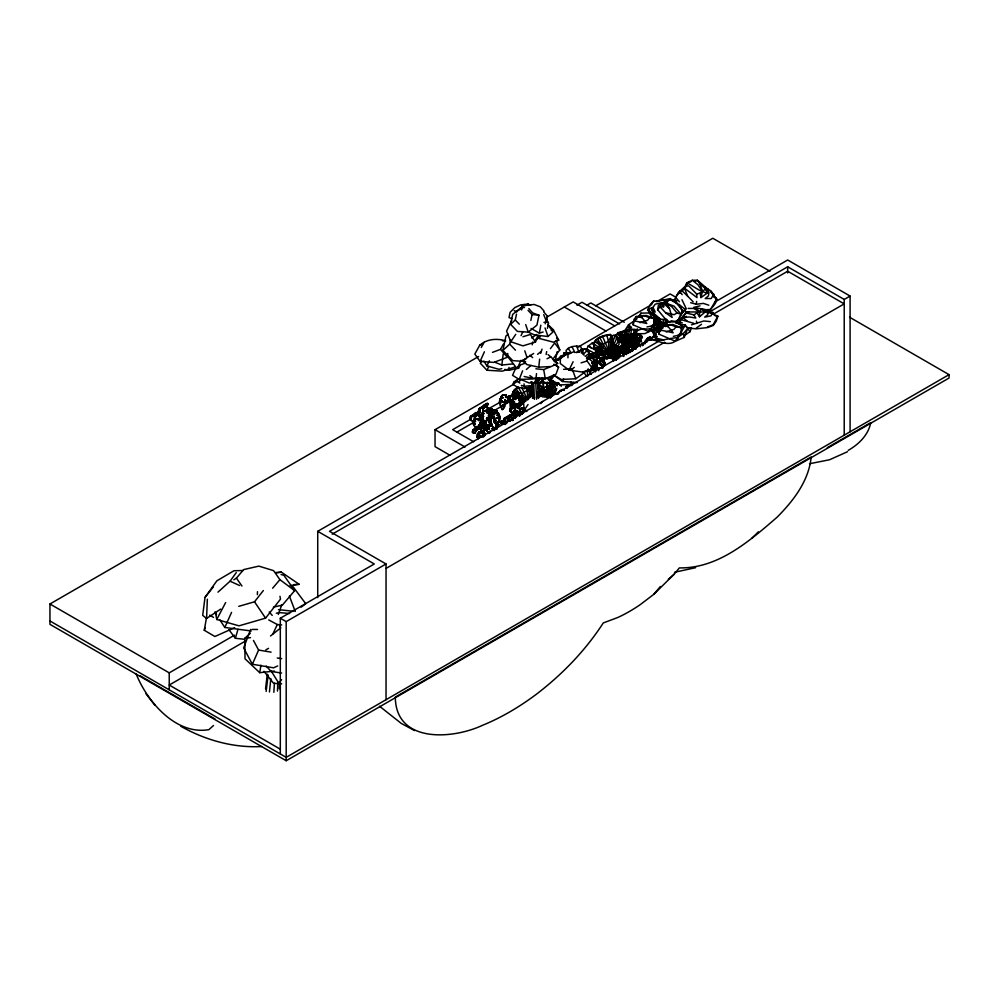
<?xml version="1.0" encoding="UTF-8"?>
<svg xmlns="http://www.w3.org/2000/svg" width="999" height="999" viewBox="0 0 999 999"><rect width="100%" height="100%" fill="white"/><g stroke="black" fill="none" stroke-linecap="round" stroke-linejoin="round"><path stroke-width="1.5" d="M628.496 352.535L627.772 338.137L627.734 352.572M488.911 418.956C483.341 414.41 492.032 423.576 488.486 415.01L490.01 416.408L488.486 415.01M520.442 399.75C515.909 400.062 523.239 400.749 519.355 397.877L517.395 397.115L516.121 397.477L515.272 399.25L512.874 398.951C509.29 405.144 516.808 399.563 514.473 405.969L516.258 404.145L515.921 406.955L518.556 408.166L520.616 404.82L519.53 402.647L521.366 402.659L519.53 402.647M625.436 339.722L626.635 342.182L633.478 342.27L637.837 339.161L638.049 338.037L636.675 337.425L632.317 344.28L628.821 345.442L620.192 339.81C611.937 340.222 634.64 338.274 635.639 338.723M645.017 340.971L645.067 343.818M658.441 331.418L658.503 320.504M658.616 331.656L658.678 320.754M480.531 426.123C475.874 423.251 483.379 428.658 480.107 422.677L481.63 423.926L480.107 422.677M563.274 356.181L563.761 353.184L566.408 353.346L566.146 350.374C569.542 346.029 575.824 345.479 580.844 346.74L581.992 350.324L584.777 348.901L587.587 350.537L589.71 353.683L589.497 357.517L586.513 358.229M653.696 317.657L654.195 336.775L654.457 317.47M653.87 317.894L654.283 335.564L654.632 317.719M494.293 416.496L494.105 422.09L495.854 420.529L494.006 422.127C497.127 411.326 489.448 423.264 491.908 414.198L494.305 414.36L494.642 413.224M632.317 344.28C634.865 344.655 638.136 340.572 637.899 337.687M656.443 331.418L656.543 319.58M656.605 331.656L656.718 319.83M472.452 432.255L472.939 430.344L475.599 429.008C470.691 434.44 472.552 429.445 477.185 429.957L478.184 429.32L477.834 427.872L481.043 426.348L480.019 425.462L478.683 425.786L477.722 427.172L480.057 425.711L481.206 426.61M485.914 423.701L485.614 428.559L485.914 423.701C484.94 427.872 481.218 422.739 483.528 421.603L485.914 421.728L486.263 420.616M659.178 330.082L659.215 327.148M659.352 329.932L659.39 326.81M484.353 408.054L482.505 407.942L484.353 408.054L484.403 405.257A35.377 9.89 -51 0 1 478.958 409.328L478.396 412.512L479.795 410.239L478.234 412.3L478.808 409.016A57.055 15.497 -50.6 0 0 484.265 404.945L487.325 403.121L488.324 404.046L487.587 405.269L484.565 406.131L484.74 407.392L481.181 408.179C475.337 411.188 486.875 403.733 479.67 409.103M488.961 419.143L488.523 415.272M635.664 346.241L635.514 335.901L635.776 349.163M598.738 370.741L598.776 367.969C608.116 367.844 588.074 369.368 586.65 371.466M618.581 356.655L618.743 346.553L619.005 356.83M628.408 352.697L628.496 346.715L628.646 352.597M480.581 426.261L480.144 422.877M481.268 424.75L480.894 423.476L483.041 423.638L480.881 423.738L481.268 424.75L484.715 424.725L487.899 425.974C493.007 425.487 485.751 423.389 489.173 426.448L486.463 427.285L483.466 425.399L484.19 423.951L482.055 424.375L484.19 423.951M482.542 425.112L481.268 424.488M486.476 425.836L485.264 424.563L482.542 424.85M487.899 425.974L490.022 425.05M574.05 351.76L560.402 356.456L560.277 363.524L569.03 370.13L582.479 372.053L592.694 368.868L592.819 361.8L587.35 357.679M567.944 357.829L568.019 353.646M592.694 368.868L587.112 360.989L587.187 356.805M635.651 346.054L635.514 335.901L635.751 348.813M484.215 407.829L484.265 404.945M609.253 354.97L609.04 355.956L612.924 359.24C598.051 346.353 615.646 363.911 611.75 352.16M657.13 331.256L657.33 320.879M657.292 331.493L657.529 319.643M489.772 409.178L497.027 411.001L490.671 409.902L489.86 408.391L492.17 409.253L491.333 411.376L493.081 410.989L491.333 411.376M628.134 352.834L627.772 338.137L627.772 352.784M629.832 352.572L629.882 349.712L629.82 352.522M629.745 344.518L632.754 348.052L631.505 346.154L632.105 346.328L632.754 348.264L631.181 344.23L629.907 344.505L632.779 348.539L631.43 346.116L632.754 348.264L632.729 344.23M513.199 412.987L513.186 411.688L515.409 412.2L513.161 412.013L513.199 412.987L517.145 413.474L517.994 414.548L521.128 414.048M514.348 413.461L513.211 412.674M517.994 414.548L517.157 413.149L514.348 413.136M699.512 316.77L699.612 311.875L701.91 308.703L705.207 311.975L699.512 316.77L697.015 312.837L693.968 314.885L685.401 312.787M279.258 688.811L279.37 684.327M618.493 356.843L618.743 346.553L618.893 356.655M658.029 331.481L658.316 319.717M658.478 331.406L658.766 319.68M658.728 328.546L658.828 324.225M665.272 325.649L666.046 320.617L665.971 323.589M665.734 325.612L666.046 320.617M483.179 417.182L481.381 416.72L482.13 415.796M482.292 417.145L481.393 416.471L482.055 414.797L483.903 413.349L481.456 416.633L483.454 416.433L481.456 416.633M526.261 410.402L525.149 410.127C524.725 407.979 520.641 410.314 521.378 407.617L523.701 408.329L523.039 408.017C521.128 410.939 527.085 409.078 522.914 409.578M522.19 409.115L521.291 408.454M605.082 355.607C596.528 352.535 608.94 356.256 604.058 355.282L602.01 355.719L599.675 354.108L595.267 353.421L595.392 351.948L598.538 352.972L597.639 352.622C594.904 356.755 603.159 354.133 597.477 354.87M596.503 353.996L595.279 353.072M600.499 355.357L599.7 353.758L596.503 353.646M602.01 355.719L605.107 355.257M651.91 330.557L653.821 332.854L654.158 335.976L654.245 334.865L655.119 335.152M662.849 326.361L663.536 319.817L663.311 326.323M665.434 326.598L665.584 320.654M666.383 324.5L666.458 321.765M483.004 436.526L483.066 434.29M518.656 397.003L516.758 391.983L514.41 389.735L518.144 387.125L521.915 393.606L521.828 396.603L524.95 399.2L523.938 399.862L512.562 393.656L513.199 391.458L521.828 396.603L513.711 396.978L512.562 393.656M511.913 399.925L512.874 398.951M512.874 399.263L515.696 399.35L516.121 397.477M517.395 397.115L516.87 398.339M504.532 406.955L505.169 399.675L504.532 406.955L502.922 404.657L503.608 408.404L502.147 409.602L500.187 405.057L500.524 402.322L499.388 402.01L499.95 398.826L502.997 397.552L500.112 399.026L499.562 402.11L500.699 402.347L500.362 404.932L502.147 409.602M485.264 424.563L483.678 431.968L483.753 426.923L483.191 431.855M491.046 415.209L491.908 414.198M499.288 414.822L498.114 412.749L494.88 412.55L498.089 413.037L499.288 414.822L496.99 415.247L499.725 416.358L500.237 418.643L498.726 418.843L499.375 420.804L498.726 418.843M519.605 415.559L520.741 414.935M635.514 335.901L635.539 348.988M658.628 331.88L658.965 321.653M659.078 331.818L659.427 321.616M662.037 324.026L661.937 326.785L661.912 324.001M277.485 691.071L277.809 682.142M530.844 390.497L529.745 396.878L528.796 397.053L529.632 387.612M220.704 609.09L206.581 618.468L207.342 599.213M257.367 594.655L257.48 591.683M519.567 416.346L519.617 415.134M666.708 324.176L666.895 319.505L666.071 319.068M490.946 421.665L489.735 420.104L486.501 419.955L489.71 420.329L490.909 421.878L488.611 422.39L491.346 423.264L491.995 425.062L491.471 423.176L488.648 422.177L490.909 421.878M489.498 415.497L489.91 422.54L489.997 415.659M516.658 412.999L514.722 418.269M482.667 422.552L483.528 421.603M486.313 430.307L489.423 433.104L490.159 430.931L489.373 433.416L486.313 430.307L486.763 429.021L489.248 428.658L488.923 427.372M489.697 425.874C487.212 428.184 490.871 424.525 492.12 426.086L493.843 427.734L491.933 429.008L494.78 429.582M489.41 415.696L489.423 422.377M483.928 413.623L482.08 413.499L482.967 411.551L484.79 410.639L487.375 412.587L489.722 412.088L490.821 412.649L490.01 416.408M509.14 421.054L507.342 420.167L508.079 418.956L510.651 419.605A71.466 14.398 41.3 0 0 511.95 420.442M508.104 420.841L507.355 419.917M514.81 395.567L516.146 395.192L518.131 397.053L519.043 396.753A36.638 2.298 58.7 0 0 522.04 400.974L522.502 403.446L522.19 400.774A59.066 3.209 58.2 0 1 519.18 396.516L518.194 396.74L516.183 394.867L514.81 395.567L515.097 396.665L517.457 397.789L514.31 398.751M515.097 396.665L519.33 398.164L520.404 400.025M482.405 427.772L482.817 422.215L483.091 425.649L482.405 427.772L482.442 420.517L478.996 420.404L478.246 419.38M522.29 414.16L522.34 412.487L518.406 412.225L517.669 410.739L516.308 410.477L514.485 411.338L513.598 413.049L516.321 410.726L518.918 412.624L522.352 412.737M599.637 337.3L603.209 344.343L603.071 347.54L609.702 354.096C612.787 352.647 611.4 347.452 614.847 345.716L612.275 341.408L611.8 336.026L610.352 342.445L610.264 351.985L612.275 341.408L610.352 342.445L608.428 341.221L606.768 334.915C601.248 336.163 592.869 339.023 594.155 346.253L595.854 348.201L606.955 353.209M605.019 363.861L604.32 366.084L604.62 362.162L602.484 361.713L603.783 360.964L602.497 359.827L600.711 359.702L600.037 360.489L600.649 361.738L598.389 362.999L600.699 365.197C601.435 358.604 603.421 375.524 601.161 363.599M634.777 332.48L638.711 333.728L644.967 333.591L648.9 331.668L633.204 324.875L633.329 322.153L635.189 320.504M653.296 336.326L651.211 339.61C659.14 340.834 667.769 346.516 675.349 341.246L659.065 334.19L659.19 331.368L661.126 329.658M662.125 323.713L662 326.498L661.825 323.701M509.565 417.107L509.84 416.233L512.986 415.247L512.312 414.323L509.752 415.684L509.727 415.022A60.152 16.558 -43.8 0 1 504.32 418.344C501.948 424.275 507.592 415.996 503.796 420.691M598.389 362.999L600.674 361.513L600.049 360.252M599.15 353.571L597.277 356.044L596.153 360.202L596.141 367.52C598.651 366.121 595.416 359.053 597.827 356.231L599.7 353.758M600.037 360.489L600.711 359.702M481.118 422.165L481.53 427.834L481.618 422.327M490.821 412.649L489.972 416.133M482.442 420.517L481.593 423.713M500.998 422.839L501.073 421.291L501.548 421.878L503.459 420.579L504.32 421.266L502.035 423.101M522.265 413.936L522.34 412.487M481.53 422.502L481.53 427.834M489.023 415.222C488.998 434.428 490.846 412.038 487.837 407.505L484.54 405.694L487.375 408.166L489.023 412.512M656.88 318.943L656.543 324.737L657.042 320.117M656.967 320.667L656.705 325.062L657.242 320.067M668.069 322.227L657.604 309.678L660.102 306.918L663.636 306.768L663.823 303.584L666.333 303.346L673.963 306.081L681.231 314.373L678.496 319.792L675.611 322.215M491.396 411.201L491.508 409.19L492.17 409.253M510.589 399.8L510.601 409.103M488.861 415.247L488.923 420.417M515.247 399.563L513.236 398.376L512.025 402.659L512.262 407.105M515.696 399.35L513.236 398.376M636.563 330.332L633.054 333.691L628.858 335.04L629.17 330.045L636.463 329.408L631.58 338.499M490.571 418.831L490.422 414.972L492.632 409.578L490.422 414.972L490.896 421.503L490.821 415.122L493.031 409.715L490.896 415.147L491.058 418.906M581.181 352.822L582.529 349.6L584.365 348.926L587.137 350.512L589.185 353.484L588.061 359.303M273.838 692.319L274.425 683.279M594.842 366.621L595.079 363.099L593.843 361.725L591.795 362.712L594.617 362.687L595.566 363.336L595.179 364.985L594.205 366.645L592.482 365.097L593.019 369.73L591.046 368.406L593.019 369.73M593.843 361.725L595.516 363.299L595.404 368.793L594.967 363.261L593.793 361.988L595.404 363.474L594.967 368.581M659.864 330.594L660.002 328.484M659.902 330.557L660.039 328.484M491.895 414.51C497.802 415.671 491.258 411.151 490.671 415.609L490.784 422.477L490.796 415.796L492.482 413.686L490.796 415.796M503.059 397.939L500.936 396.815L502.584 394.73L506.056 394.98L505.569 397.215L508.441 397.714L509.015 398.638L506.231 402.31L505.244 400.062M506.056 394.98L505.569 397.215M660.177 324.812L659.515 329.508L660.064 322.365M596.69 367.707L597.315 356.318L596.253 360.227L596.141 367.52M524.637 402.135L521.678 402.197L521.74 401.448L524.2 401.336L519.967 400.374M483.266 418.768C481.555 433.241 482.03 426.81 482.867 418.631M597.39 355.095L597.552 352.909A42.994 17.632 30.7 0 0 605.219 355.532L605.781 357.954L605.319 355.244A69.281 27.647 30.4 0 1 597.627 352.61M659.677 324.937L659.34 329.208L659.677 326.885M492.145 409.553L490.509 408.766M483.079 416.246L483.017 417.594M522.852 409.727L522.976 408.229A33.254 13.037 30.1 0 0 524.35 408.741M507.792 353.471L507.542 356.468L517.157 368.681L521.041 360.289M510.464 421.153L508.116 420.591M481.381 416.72L482.105 416.046M521.291 408.691L521.353 407.867L523.663 408.579L522.976 408.229M566.795 388.411L566.895 387.3M581.743 350.324L581.868 348.826L578.683 352.185L576.211 352.522M595.267 353.421L595.367 352.31L598.501 353.321L597.552 352.909M486.001 421.64L483.516 421.853M482.417 422.44L484.103 420.879L486.301 421.74L484.053 420.616L485.914 421.728M497.514 413.499L497.102 411.363L494.892 410.177L497.027 411.001M489.76 409.478L489.835 408.703L490.484 409.078M269.443 691.957L270.804 678.533M558.816 383.416L553.958 384.715L554.158 383.966M622.202 336.226L619.368 334.091L619.168 332.717M566.808 388.062L566.92 386.938L567.794 387.225M655.394 336.201L654.158 335.627L654.283 334.515L655.157 334.79M594.904 364.585L595.129 362.412L593.331 357.917L590.322 356.705L590.696 357.854M521.84 308.778L522.165 305.756L534.115 304.458L540.309 306.83L544.105 311.089M543.943 322.365L546.715 322.053L547.352 316.021L543.693 311.913M632.754 349.126L633.216 344.892M524.15 376.486L535.926 379.033L536.5 373.663M533.666 353.459L522.29 360.676L526.985 364.623L538.761 367.17L539.635 359.128M631.53 346.091L632.879 348.052L631.505 346.154L632.829 348.014L633.254 344.892L633.478 347.527M490.659 422.327L491.208 415.572M493.081 410.989L492.719 413.449L492.994 411.126M675.199 340.609C680.456 337.075 681.355 330.657 681.705 324.825L675.199 321.84L667.07 322.028L665.072 325.487L662.025 325.562L660.189 328.309L659.065 334.19M708.84 305.219L703.371 303.384L696.315 304.258L696.64 301.386M483.141 431.868L484.727 424.463L483.753 426.923M265.559 688.885L267.282 674.175M635.489 345.691L636.55 339.173L635.539 343.356L633.666 341.308L635.439 343.281L637.599 337.375L635.489 343.369L633.903 339.41L634.29 336.813L635.489 343.319L633.691 341.208L634.552 342.445M482.667 408.091L483.466 410.814L481.63 415.359L479.183 413.873L479.632 410.089M266.146 691.445L268.144 674.987M513.424 363.873L501.86 365.022L503.184 354.133M686.8 311.938L705.207 311.975L705.481 309.653L693.606 307.417L699.999 305.856M481.63 415.359L479.345 413.886L479.795 410.239M609.615 355.169L608.304 354.046L609.702 354.096M705.431 311.426L708.316 311.351C711.675 308.079 721.178 299.6 713.611 296.029M242.807 570.529L233.978 570.741L216.895 580.794L205.032 597.377L202.685 615.347L206.581 618.468M617.719 359.141L618.256 355.007L618.543 357.867L618.256 355.007M512.425 408.603L512.437 401.773L514.235 398.476L517.27 397.165L514.235 398.476M512.587 408.641L512.599 401.848M630.781 334.415L631.405 329.845M648.751 331.069L651.673 328.309L653.97 324.088L654.707 318.656L646.328 315.472L636.063 316.558L634.29 319.205L633.204 324.875M524.6 409.503L524.238 411.488L524.525 409.627M475.886 428.496L476.548 429.932L475.099 433.154L473.076 432.779L473.414 430.394M637.25 339.785L637.599 337.375M470.804 420.292L471.253 417.17L470.966 420.317L473.251 421.203L475.074 417.245L473.089 421.178L470.966 420.317M482.817 427.535L482.704 422.053L481.63 423.926M510.701 412.262L511.151 409.14L510.864 412.3L513.149 413.174L514.985 409.215L512.986 413.149L510.864 412.3M688.748 311.938C684.415 312.537 680.556 319.568 678.221 323.863L680.506 322.764M514.772 418.394L515.197 415.509L517.157 413.149L515.222 418.419L515.696 415.659M471.416 417.307L470.017 419.355L470.429 416.558L473.551 414.847L471.291 416.795L476.361 415.472L476.148 413.811L479.945 412.212L478.946 411.213L476.236 413.236L478.983 411.563L479.957 412.562L476.573 413.873L476.461 414.872M511.326 409.278L509.915 411.338L510.327 408.529L513.461 406.818L511.188 408.766L516.271 407.455L516.058 405.781L519.842 404.183L518.843 403.196L516.133 405.207L518.881 403.546L519.855 404.533L516.471 405.844L516.358 406.843M473.226 432.817L473.613 430.182L475.549 428.746L472.814 430.157L472.302 432.117M484.74 407.392L484.54 405.694L487.45 407.804L489.185 412.425M549.925 382.904L547.402 382.442L546.74 386.775L547.402 388.549L549.075 387.5L549.925 382.904L551.997 383.816M511.013 408.691L511.001 402.197L510.014 398.726C506.818 396.878 507.979 397.739 511.513 396.141L511.201 395.379C504.645 398.027 503.421 397.752 511.226 395.691L510.714 396.928L505.894 397.54M596.64 368.519L596.84 363.211M646.291 340.647L647.614 337.999C649.4 339.185 648.251 336.713 650.337 336.963L651.71 337.974L650.374 337.225L648.888 337.712M563.573 355.781L564.06 352.809L568.893 352.997M611.351 336.888L610.526 334.415L606.768 334.915M274.463 671.078L259.715 672.677L260.951 665.159M706.593 289.211L704.657 287.163L711.276 291.121L714.335 296.853L713.711 294.268L710.863 291.745L714.335 296.853L716.77 298.763L710.214 310.002L705.744 310.239M628.821 348.589L628.97 351.323M505.207 418.968L504.732 421.765L506.955 422.714M509.253 419.18L507.342 420.167M619.642 335.14L623.713 337.5L619.642 335.14C630.931 344.805 613.286 329.87 619.368 334.091L619.392 332.217L629.17 330.045M234.64 627.697L214.91 636.5L204.283 630.282L206.406 618.231M522.052 400.986C515.022 395.404 525.249 402.909 519.555 399.987M611.95 352.684L614.06 358.691M505.344 419.105L504.87 421.803L507.092 422.739M509.752 415.684L509.827 415.259A37.313 10.639 -44.3 0 1 504.433 418.581L503.933 420.866M611.126 353.134L611.613 348.826L608.841 347.927L605.069 351.086L605.219 352.272L607.055 353.396M619.392 335.701L621.241 335.776L618.231 332.517L623.388 336.438L625.998 332.729L625.399 330.731M657.604 309.678L658.378 305.444L661.65 302.647L655.144 304.22L653.009 307.355L647.789 309.752L651.872 317.282L666.046 325.137L659.927 322.477L647.789 309.752L650.299 304.857L653.733 300.999L659.527 301.149M531.043 328.446L539.373 333.142L540.834 325.162M546.141 354.508L546.665 351.623M558.978 391.808L561.238 390.634L560.252 390.434L558.928 393.082M646.128 340.509L646.341 339.385M490.309 425.899L489.785 424.825L488.136 424.687L490.309 425.899L488.124 424.962L489.997 425.324M666.333 303.346L666.932 300.324C674.025 297.877 678.246 305.657 682.205 310.077L682.779 312.038L681.231 314.373L676.985 312.912L671.84 306.743L666.333 303.346L660.714 303.971L660.102 306.918L665.621 312.787L672.127 317.457L669.53 308.703L666.333 303.346L669.205 299.787M482.055 424.375L483.017 423.901M602.135 358.541L592.157 357.018L597.402 356.968L597.077 355.844C596.965 353.459 579.32 345.804 589.298 350.936M602.572 368.331L603.009 366.171L602.01 367.719M637.474 329.233L632.03 338.761L637.474 329.233L631.505 337.337L623.913 338.574L619.642 335.452L625.911 339.96M612.25 348.901L611.438 348.176L612.774 341.608L615.409 335.302L613.536 335.052L611.675 337.187L610.564 334.653L603.846 336.039M477.047 437.437L477.447 435.539L479.57 433.991L477.497 435.601C474.85 438.736 481.506 436.725 477.11 437.437M525.586 361.513L512.762 360.651L502.922 350.412L505.931 336.014L508.216 334.166M528.059 310.377L532.08 314.56L539.01 315.16L536.925 325.112L528.234 332.13L517.407 331.406L510.601 324.325L512.687 314.385L521.378 307.355L524.475 307.567M502.922 350.412L509.69 344.131L510.576 339.872M510.601 324.325L515.284 319.992L516.508 314.111M530.844 320.442L532.08 314.56M532.205 344.792L532.804 341.958M676.248 301.735L674.712 299.463L677.959 293.256L679.732 291.271L682.23 290.946L686.101 286.276L686.825 282.854L692.27 280.282L697.402 280.257L708.191 289.485L708.928 292.532L708.416 295.929L705.194 298.551L711.238 298.526L713.711 294.268M602.434 368.269L602.872 366.171M600.699 365.197L601.223 363.386M604.882 363.911L604.507 362.275L602.434 361.925L603.783 360.964M545.267 323.838L546.241 319.305L548.526 323.226L547.427 328.334M555.407 359.915L557.205 351.586M470.017 419.355L470.579 416.808A42.982 9.628 -48 0 0 473.701 414.548M509.915 411.338L510.477 408.778A42.982 9.628 -48 0 0 513.598 406.531M693.169 301.785L687.712 296.278L684.39 288.124L686.825 282.854C693.681 286.076 699.475 291.696 707.417 292.994L708.191 289.485L705.244 287.687L707.417 292.994L700.911 297.577L700.137 293.119L705.656 288.873L699.937 283.828L697.402 280.257L695.429 281.431M497.29 426.461L497.689 424.662M482.067 424.113L483.041 423.638M497.165 428.783L495.342 428.621L495.779 425.999L498.926 424.475L495.904 426.111A42.807 34.715 82.2 0 0 497.49 427.048M489.173 426.448L488.174 424.687L490.347 425.636M639.073 343.206L636.85 342.944L639.073 343.206L638.948 341.109A41.434 16.021 -33.7 0 1 631.83 343.881L631.281 346.241L633.204 344.555M681.231 314.373L682.205 310.077M482.592 434.765L484.54 435.726L484.602 432.692L481.281 432.879L479.108 431.643L477.347 434.353L479.582 434.19M638.985 342.994L638.861 340.834A66.771 25.112 -33.3 0 1 631.718 343.606L631.156 346.041L633.091 344.405L632.854 348.151L630.706 344.368M628.321 346.228L628.833 344.305L628.895 346.178L627.734 347.59M612.687 350.012C613.111 354.645 607.717 356.631 604.857 352.959L608.478 354.895L613.161 359.24M636.563 339.185L635.476 345.642L636.051 343.419M610.801 353.546L613.773 348.464L617.544 345.879L614.847 345.716L613.386 349.887C610.214 356.094 602.971 350.399 599.45 352.123L603.059 353.546L612.2 352.659C614.747 352.048 620.516 343.981 614.348 348.913M700.911 297.577L702.459 291.421L699.937 283.828M618.731 352.41C630.319 343.244 617.357 356.094 614.248 355.07L624.675 345.729C624.762 341.67 611.85 338.474 624.924 344.717M548.876 325.549L553.396 329.757L558.716 340.209L553.346 342.158L539.56 338.536L540.284 335.739M486.463 427.285L489.21 426.248M617.719 353.122L614.847 355.095L613.96 354.732L621.728 348.276L624.612 344.418L613.96 354.732L611.213 356.031M614.248 355.07L614.472 354.245L612.125 353.109M512.899 400.087L512.375 407.205M620.304 339.435C624.537 340.597 633.166 339.76 636.838 337.774L638.049 338.037M525.149 409.877L524.15 408.816L521.94 413.561L524.15 408.816L522.202 408.878M522.34 413.698L524.55 408.953L522.415 413.698M620.841 347.739L618.731 353.958L614.647 350.1L618.706 353.996L621.291 351.773M482.892 418.818L482.28 424.55M482.604 424.75L483.304 418.968M513.686 398.176L512.475 402.46L512.699 406.905L512.587 402.647M658.204 325.649L657.417 328.409L654.507 328.209M631.955 346.266C629.258 347.065 635.439 345.916 631.992 343.943L636.575 343.556L637.2 341.995L641.408 341.183L641.158 340.11L638.199 341.533L641.196 340.459L641.42 341.521L637.225 342.332L639.647 344.38L637.712 341.795L639.697 344.106L640.484 346.765M629.47 330.419L625.561 329.495L628.483 324.812L635.002 320.329M634.278 329.445L633.478 334.465L636.363 330.357L636.013 331.031M675.349 341.246L684.19 337.412L685.114 335.065L690.009 331.705L685.289 324.875L680.606 333.379L677.809 335.464L678.234 337.749C669.055 337.525 660.277 342.532 651.148 338.986L653.533 336.363L654.17 334.128L660.926 329.47M495.729 420.517L494.942 423.077L497.052 424.026L495.079 423.189L495.854 420.529M595.566 363.336L594.205 366.645M244.543 639.285L235.377 638.286L237.987 629.345M616.083 335.214C615.721 340.06 616.221 331.181 620.142 332.729M517.957 387.437L514.135 390.109L512.187 394.193L513.324 397.527L516.895 398.114L517.482 397.465L516.108 397.789M611.675 357.13L612.487 357.305M514.473 405.969L514.385 401.723M554.832 384.528L550.437 392.644L537.15 397.565M477.347 434.353L479.12 431.88L481.743 433.179L483.553 432.567L484.602 432.929L484.54 435.726L484.115 431.081L486.276 428.396L489.522 428.321L485.926 428.384L489.248 428.658L487.774 429.083M615.996 335.502L617.869 333.516L623.613 340.497M561.301 390.884L561.475 389.885L562.974 389.398L564.335 390.159M561.238 390.634L561.475 389.885M589.772 355.894L589.947 354.895L591.445 354.408L592.807 355.157L588.698 355.132M636.675 318.943L633.841 320.729L646.803 323.514L641.945 317.57L636.063 316.558L636.675 318.943L634.29 319.205L640.072 315.796L640.921 313.149L648.763 312.974L651.223 314.036M648.601 338.211L648.838 337.462M647.002 326.923L651.273 326.099L653.97 324.088L656.068 319.143M668.131 326.611L662.025 325.562L662.674 328.034L659.727 329.895L673.176 332.779L668.131 326.611L665.072 325.487L667.07 322.028M684.415 288.249L687.949 282.729L690.933 281.706M524.95 399.2L526.336 397.24L528.796 397.053M540.684 353.309L542.032 349.126M629.02 346.815L630.444 342.607L627.734 348.863L630.444 342.607M600.436 352.859L599.762 351.423M632.679 347.914L631.967 346.316L632.879 348.052M204.283 630.282L205.207 627.497M624.063 341.134L622.477 339.747L624 341.521L623.826 343.132L626.885 345.154L617.694 340.06M494.88 412.55L494.692 414.435M504.32 418.344L507.117 416.958L504.945 418.581L508.229 418.156L509.378 417.632L509.428 416.158L512.974 414.922L512.275 414.011L509.702 415.359M623.089 349.113L625.249 346.79L621.728 348.276L624.899 347.078L625.362 347.764C619.655 351.049 613.349 358.866 604.894 358.142M486.501 419.955L486.301 421.74M530.007 387.237L524.637 388.536L517.607 387.25L512.974 384.415L513.973 381.568L516.658 380.919M512.974 384.415L517.095 381.418L517.694 379.732M487.475 427.135C485.014 432.842 489.373 423.913 485.726 428.546M278.284 614.422L281.843 604.72M555.094 364.722L558.591 367.17L555.943 374.25L545.317 378.671L536.55 377.722M250.612 629.445L243.669 647.964L252.372 664.26L273.576 667.819L277.685 665.921M538.311 392.282L547.177 389.947L552.509 381.156M613.786 343.244L611.201 352.697M635.551 331.193L631.755 339.223L632.442 338.549M525.624 363.049L520.179 365.01L515.097 369.543L512.549 375.337L519.218 379.42L522.614 370.841M610.264 351.985L609.015 351.923L607.867 353.359L594.03 344.043M553.483 374.825L562.499 381.493L563.598 378.746M481.468 415.347L483.291 410.801L482.505 407.942M670.953 320.754L675.312 321.453L678.496 319.792L679.969 316.146L684.927 309.228L679.233 304.595L673.089 301.361M604.457 359.165C602.11 351.923 607.23 361.7 601.423 360.639L598.663 357.192L599.75 354.732M679.42 301.76L675.674 297.24L679.732 291.271L684.989 286.476M594.742 362.762L593.044 358.429L590.122 357.255L592.494 356.206L592.807 355.157M611.276 357.18L612.924 359.24M649.575 340.409L649.225 339.523L651.385 338.761L651.698 337.724M478.783 437.312L478.134 438.886L478.833 437.262M620.404 350.125L618.756 354.008L622.352 349.762L618.756 354.021L620.891 347.739L619.904 349.937M538.011 380.194L539.098 377.672M598.663 357.192L599.65 354.907M252.372 664.26L258.591 650.049L253.446 640.421M518.668 368.431L520.179 365.01M251.261 630.981L224.8 627.459L231.568 612.337M503.421 344.106L500.511 349.35L507.342 357.305L493.793 362.387L480.107 361.413L484.403 351.785M473.076 432.779L474.95 433.129L476.386 429.907M553.046 394.505L550.387 398.176L549.6 396.528L552.01 392.232L550.624 391.071M615.084 335.889L619.305 333.079L626.223 336.338M540.634 383.229L544.58 377.984M633.803 334.178L631.793 338.549L634.365 333.516L631.206 336.875L632.704 334.29L632.754 335.214M482.105 413.773L482.992 411.838L500.998 401.773M540.834 382.942L541.833 380.769L545.267 383.216M632.292 338.798L636.912 329.695M272.939 633.903L277.285 624.525L281.718 624.937M521.066 335.602L522.952 331.543M586.625 349.5L588.374 345.891L601.311 353.733L606.168 353.396M617.332 337.088L619.143 344.031L618.094 346.203L615.434 346.004L614.36 343.444L617.332 337.088L615.409 335.302M653.733 300.999L650.087 305.282M481.668 360.901L480.369 363.299L486.975 370.242L488.798 366.383M621.99 351.124L618.718 356.281L621.927 351.086M618.743 357.679L616.608 356.393L617.669 357.879M511.663 320.567L506.58 331.106L510.764 341.745L522.939 345.866L535.452 342.033L538.623 335.452M483.379 416.283L482.305 418.506L483.878 420.591L482.38 418.556L483.454 416.433M596.091 349.725L596.428 349.038L594.23 347.664L595.854 348.201L593.893 348.351L594.48 348.826L603.271 352.934C608.978 356.019 613.736 351.111 617.282 347.215M473.076 423.763L475.074 423.713L473.076 423.763L473.751 422.352C478.796 420.354 470.591 421.378 475.549 421.216M512.974 415.734L514.972 415.696L512.974 415.734L515.459 413.199L513.598 413.049M516.171 398.201L512.737 397.015L514.972 398.226L514.66 398.888L512.437 397.677L514.423 397.465L513.324 397.527M569.03 370.13L573.114 361.725M628.346 346.328L627.709 347.49L628.858 346.079L628.808 344.218M690.009 331.705L691.445 327.772L687.961 328.084L686.113 326.698M473.002 423.613L475.524 421.016M512.899 415.584L515.422 412.999M536.813 382.654L538.623 378.983M630.082 342.932L631.093 340.871L627.772 346.378L628.671 339.298L627.772 346.366L631.168 340.921L627.722 346.303L624.188 342.832L627.747 346.253M691.158 328.346L696.241 328.833L707.667 327.547L713.361 325.399L716.308 321.104L717.844 316.146L714.497 314.822L712.724 312.375L711.001 315.834L704.67 317.145L707.629 314.81L708.029 313.112L705.481 309.653L702.547 309.628M573.239 382.717L571.853 385.477L567.207 385.152L565.559 386.925M501.785 368.619L498.951 369.318L486.863 365.871L489.41 360.826M644.542 343.619L645.604 341.546M473.726 421.291L474.587 419.368L476.411 418.506L477.759 418.756L478.521 420.479L482.455 420.754M279.97 596.291L280.494 599.138L265.559 618.144L238.986 625.836L216.733 619.48L225.637 602.584M507.579 421.566L508.953 419.293C505.569 416.433 512.4 417.12 508.191 417.345M612.325 351.298L611.413 353.896L613.935 358.853L610.589 353.209L615.559 350.087M643.743 343.394C651.81 335.389 639.872 348.214 644.83 341.808M678.908 322.602L680.943 318.843L686.425 316.308M623.139 347.415L619.18 349.687L618.269 351.361L624.313 348.751L614.835 355.369M631.518 351.586L632.679 349.65L631.356 351.248M505.656 340.846C496.765 338.162 486.963 338.948 479.745 345.217L474.812 354.083L480.107 361.413M481.281 347.452L484.19 342.207M516.758 391.983L521.915 393.606L527.06 390.484L529.258 386.513M489.223 419.717C485.214 416.433 490.971 422.29 488.798 417.982A53.571 20.405 29.7 0 1 487.462 417.557M610.689 354.395L608.841 347.927L608.428 341.221L611.538 335.714M556.156 382.58L550.437 392.644L536.351 397.477M483.466 425.399L484.153 424.2M641.945 317.57L638.985 316.483L640.921 313.149M535.464 383.229L537.499 379.72M602.135 367.682L603.009 366.171M633.391 341.908L635.364 340.796L637.424 337.25L632.854 344.605M549.625 392.719L555.394 382.842M498.039 424.85L497.152 426.348L497.577 424.5A53.347 7.517 -50.3 0 0 498.389 423.776M615.434 346.004L618.743 340.497M479.183 427.135L476.273 428.109L473.926 425.399L475 423.613M506.68 403.409L505.019 402.085L506.68 403.409L508.603 400.399L507.917 398.389L509.478 398.551L508.978 396.715M514.897 415.584L513.823 417.37L514.972 415.696M550.387 385.626L553.259 380.906M554.195 382.792L548.488 392.157L536.975 395.916M498.976 424.762L496.241 424.113L497.477 422.077L499.7 421.266L501.111 421.69L501.535 423.763L504.695 423.713L501.523 423.451L503.846 422.452L502.035 424.001L504.283 423.039L501.535 423.763L501.111 421.69M496.278 424.4L497.514 422.39L501.123 422.015M518.444 408.216L520.616 404.82M631.106 350.587L633.766 348.564L631.106 350.587L632.617 350.911M473.926 425.399L475.074 423.713M553.034 382.355L547.527 391.084L537.899 393.881M646.465 339.585L647.739 338.211M547.177 389.947L552.41 381.68M589.947 354.895L588.911 354.17L594.817 353.471L598.314 349.425M631.505 337.337L636.788 330.756L636.713 329.832L634.515 329.87M636.363 331.493L636.838 330.781L633.329 334.116M533.928 382.979L536.138 379.682M510.764 341.745L515.759 334.315M490.671 415.609L492.432 413.374M526.835 411.563L524.138 410.302L528.046 404.545M595.579 340.322L594.28 342.22L593.743 346.815L595.466 348.813L600.249 350.362M549.363 387.649L551.111 385.09M707.479 326.923L713.161 324.775L717.844 316.146L715.222 315.821M469.855 419.18L471.253 417.17M509.752 411.151L511.151 409.14M591.608 348.364L588.374 345.891M553.683 384.94L556.018 388.886L555.319 392.32L546.99 396.79L554.195 392.157L545.616 395.229M545.417 394.006L548.339 393.469L547.827 394.93L551.71 392.345L555.319 392.32L552.085 392.669L551.111 391.171L555.082 386.576L555.806 390.784L554.944 391.97L548.301 395.192M205.032 597.377L213.449 586.775M217.969 592.157L230.07 581.193L236.276 572.589M506.231 402.31L509.003 398.201L508.441 397.714M635.089 343.394L642.357 336.975L641.083 335.439L634.49 334.016L641.246 335.764L642.357 336.975L638.935 339.872M594.792 365.684L594.755 368.094L594.617 365.646M637.612 341.059L638.773 338.973L642.007 337.537L642.17 336.638L637.612 340.509L636.613 339.685L641.083 335.439L639.01 337.887M649.013 339.822L651.385 338.761M501.723 422.589L504.308 421.029L503.421 420.329L501.51 421.64M573.651 382.38L571.628 384.315L560.127 384.94L551.073 379.87L554.657 375.012M609.115 354.208L607.679 353.109L600.686 352.123L607.417 352.859L611.9 351.935L615.097 349.475L616.47 346.715M636.076 347.49L637.762 345.217L636.85 342.944M636.201 347.54L637.886 345.267L636.962 343.094M598.189 361.326L600.649 361.738L598.189 361.326L596.515 363.349L596.79 366.608M550.412 348.639L554.682 342.994L559.815 349.937L552.597 359.478M548.651 394.605L547.002 395.654C560.364 385.651 559.715 387.013 547.215 396.153L548.651 394.605L554.383 392.782L554.195 392.157L547.789 395.679M631.405 351.311L632.679 349.65M238.786 606.343L254.508 601.798L263.336 590.559M484.328 435.589L483.941 430.919L486.201 428.059M478.196 428.771L478.171 427.859L481.043 426.348M500.998 397.215L502.634 395.142L506.068 395.404M654.707 318.656L649.55 317.782L647.602 320.217L639.972 322.652M681.705 324.825L683.441 327.048L681.38 327.747L676.023 326.835L674 329.358L666.083 331.88M271.428 671.365L278.746 683.179L281.593 679.657M658.803 321.591L653.234 326.561M483.104 433.166C481.343 431.58 481.131 432.267 483.054 433.329M482.579 431.918L481.743 433.179L482.567 432.167M483.941 430.919L484.602 435.252M484.115 431.081L484.79 435.327M486.276 428.396L489.21 428.983L488.761 426.598M646.877 341.995L645.329 342.557L646.316 341.034M645.329 342.557L646.378 341.296M674.188 574.2L679.357 567.907C718.131 568.568 749.35 541.183 777.047 517.257C793.406 500.799 808.878 480.856 811.163 457.005L395.304 697.09C395.679 743.643 452.759 739.372 482.692 725.224A258.304 149.138 -60 0 0 536.401 694.23C562.387 674.337 585.451 650.486 603.259 622.964L617.869 617.457A160.177 92.482 -60 0 0 640.396 604.532L653.821 594.293L674.188 574.2L668.331 579.283M519.055 381.805L521.028 379.433M631.83 343.868L636.575 343.219L637.2 341.995L639.697 344.106M642.282 345.504L642.894 344.767M653.821 594.293L660.364 586.5M513.236 403.296L514.348 401.985M233.866 579.782L236.413 578.134L243.681 569.592L258.841 566.121L273.576 570.641L279.907 579.67L294.668 590.659L282.38 605.107L273.326 607.167M272.64 588.211L279.907 579.67M596.64 363.461L598.239 361.563M632.28 348.526L633.478 346.853L636.575 346.853L633.516 347.078L632.28 348.526L633.816 348.763M626.648 341.795L626.011 342.532L627.684 343.606L621.84 342.058L617.844 339.685M532.754 394.767L529.845 395.292L523.563 402.435L524.138 410.302M527.697 399.887L531.418 395.666L529.845 395.292M540.721 403.584L542.582 401.473M635.139 337.962L637.961 334.315L634.053 338.773L632.941 336.488M625.973 342.932L626.635 342.182L624 341.521M521.59 379.795L529.083 382.967L537.15 382.642L540.821 378.509M492.719 418.481L494.243 416.77M684.927 309.228L686.151 313.112L680.494 319.23L676.535 320.804M612.437 356.156C614.422 356.431 629.22 341.633 621.328 350.087M685.951 286.388L684.39 288.124L697.027 297.615L696.59 293.993L688.723 285.864L686.101 286.276M565.721 387.15L567.382 385.352L569.73 385.539M622.352 344.805L616.371 351.086M484.34 425.537L485.864 423.913M630.419 336.251L631.93 334.64L632.517 335.577L634.577 334.315M482.292 422.277L484.053 420.616M633.865 334.877L634.802 333.891M618.768 356.343L620.292 354.72M549.138 392.619L550.736 390.934L551.71 392.345M489.423 421.341L489.423 412.212L487.774 407.879L484.952 405.844L488.324 404.046M576.223 352.385L578.758 352.06L581.942 348.763M544.43 378.184L541.645 381.006L545.067 383.466M589.71 371.041L591.982 370.429L591.171 368.369L591.87 370.542L589.71 371.041L588.049 369.268M752.047 538.061L758.366 531.855M587.137 350.512L583.466 354.121L582.529 349.6M611.962 352.834L613.423 353.446L623.401 343.681M610.327 353.871L610.214 352.535L616.783 346.641M514.535 405.769L516.258 404.145M259.715 672.677L245.017 658.803L244.792 638.311L250.312 633.216M590.884 358.391L590.109 359.116L590.884 358.391L590.097 357.005L593.106 358.216L594.904 362.712M503.946 423.826L501.973 422.352M616.995 347.202L618.094 346.203M543.656 390.959L543.294 382.192L539.597 382.592L538.349 383.716L538.174 384.478L539.572 382.48L543.294 382.192L550.187 383.042L549.063 385.701L540.834 389.348L538.786 388.661L537.924 384.94M527.897 331.993L534.59 334.965L547.989 336.501L552.984 331.993L547.952 324.675M213.474 725.536L208.891 729.657C176.024 735.289 147.49 702.06 136.251 674.138M623.388 349.475L610.214 358.154L618.269 353.259M526.348 369.48L531.056 365.384M480.869 429.12L482.03 432.292L480.869 429.12L478.146 427.597L480.806 429.32L482.342 432.018M635.364 340.796L637.687 338.811L637.824 339.935L638.91 339.335L637.674 339.585M550.137 394.905L551.81 392.819L549.887 394.43M485.614 428.559L487.35 427.11M661.837 326.948L660.189 328.309L662.674 328.034M658.229 331.818L660.351 330.07M502.335 409.478L503.796 408.279L503.096 404.682M610.077 357.692L617.969 352.897M637.175 341.146L641.508 338.124L635.726 342.22L636.076 338.174M537.587 354.308L541.021 351.536M663.636 306.768L660.714 303.971L666.932 300.324M638.711 340.184L642.007 337.537L637.337 341.508M270.504 635.976L280.719 627.959L279.47 625.524M620.067 350.799L625.586 347.09L618.593 351.673M484.403 405.257L485.901 403.971M595.891 339.922L598.151 342.42L603.209 344.343L608.428 341.221M588.161 346.191L592.057 343.119L594.805 342.357M481.218 421.503L478.996 416.034C471.753 411.738 482.255 415.746 481.193 419.305L478.996 420.404L480.631 419.243L481.293 421.303M478.996 416.034L481.043 419.355M518.968 407.729L520.704 411.576L518.968 407.729L516.058 405.781L518.906 408.017L520.554 411.625L519.293 407.717L516.446 405.494L519.355 407.442M652.135 329.608L657.916 331.168L661.138 328.758M554.932 361.975L560.851 357.617M558.478 360.04L564.785 355.394L563.224 355.869M563.586 369.343L572.215 368.931L574.325 367.382M553.658 375.025L561.201 379.47L575.799 378.771L586.463 370.916M301.099 607.18L304.62 604.607M523.464 400.274L524.512 399.525L521.49 397.015M585.164 356.393L589.185 353.484M696.091 328.209L701.485 324.313M480.631 419.243L478.521 420.479M521.191 413.274L520.541 411.226L518.918 412.624M471.291 416.795L473.613 415.197L470.579 416.808M511.188 408.766L513.511 407.167L510.477 408.778M614.847 355.095L611.388 356.73M612.911 356.993L615.122 355.482M531.555 337.937L536.675 334.478M679.844 335.939L683.353 333.579L687.961 328.084L685.114 335.065M848.213 450.362C858.765 444.355 868.418 434.94 870.741 422.614L827.309 447.677M548.176 395.279L552.085 392.669M502.047 423.551L501.248 424.088L502.047 423.551L501.71 422.34M478.808 409.016L481.93 406.955M516.083 380.419L518.543 378.821M608.104 352.285L609.715 351.648L610.801 354.021L608.828 351.81M617.519 353.184C610.576 359.428 600.661 358.566 592.245 356.556M618.993 352.797L612.662 356.905L603.546 358.554M478.958 409.315L481.993 407.38M489.91 422.54L488.973 411.863L486.9 412.712L486.151 410.889M676.985 312.912L674.2 314.685L665.621 312.787M473.613 430.182L478.184 429.32M656.68 324.575L659.178 323.039M512.637 420.504L512.187 417.782L509.815 415.921L513.024 420.267L512.187 417.782M479.62 408.666L484.727 406.955M615.709 354.533C613.149 358.716 594.467 357.242 607.642 358.703L603.92 358.154M615.958 354.945C612.812 359.965 587.649 357.492 602.185 358.067M504.945 418.581L507.155 417.27L504.433 418.581M548.813 385.552L540.859 389.223L538.898 388.499L538.024 384.777M638.199 341.533L638.948 341.109M849.587 317.22L949.05 374.65L949.05 378.047L286.189 760.739L49.95 624.35L49.95 603.995L478.621 356.506M546.94 317.058L573.164 301.91L614.697 325.886M576.947 305.17L581.98 302.26L619.492 323.913M587.025 305.107L590.796 302.934L624.288 322.265M595.841 305.794L712.811 238.262L770.004 271.278M449.9 455.219L435.04 446.628L435.04 429.67L513.399 384.428M553.883 361.051L564.335 355.02M577.397 347.477L651.835 304.495M657.067 301.486L670.129 293.943L675.349 296.953M597.352 338.811L602.385 336.476M471.466 418.818L452.672 429.67L473.701 441.808M474.15 417.27L479.52 414.173M509.04 397.115L513.074 394.792M538.573 380.07L542.607 377.747M621.803 332.018L627.172 328.921M456.693 432.205L474.15 422.127M478.171 419.805L483.541 416.708M490.259 412.837L513.074 399.662M519.443 402.809L520.516 404.87L521.965 404.258L521.965 401.323L522.677 403.296M317.732 597.639L317.732 531.318L652.634 337.974M714.747 302.11L787.674 260.002L850.099 296.054L850.099 431.78M659.278 340.921L329.495 531.318L386.039 563.973L386.039 699.7M707.929 312.837L787.674 266.795L844.217 299.438L850.099 296.054M332.192 534.203L664.672 342.245M713.336 314.161L787.674 271.241L844.217 303.883L386.039 568.419M49.95 603.995L169.231 672.851L234.49 635.177M280.307 753.958L280.307 618.231L374.288 563.973L317.732 531.318M244.93 641.333L169.231 685.039L280.307 749.175M280.307 618.231L286.189 621.615L386.039 563.973M949.05 374.65L286.189 757.354L49.95 620.953M599.45 352.123L600.399 350.911L608.716 354.17M265.834 649.862L268.544 648.351M471.241 416.446L476.361 415.472M511.138 408.416L516.271 407.455M508.216 420.854L510.826 420.217L508.229 421.128M611.438 355.407L610.726 355.694M847.502 451.723L829.482 459.777L809.527 463.736M516.333 311.426L520.129 309.353M493.843 427.734L491.995 428.696L494.942 429.433A69.281 38.749 82.1 0 1 494.068 430.631M638.161 341.196L638.861 340.834M487.562 420.279L484.652 421.64L487.562 420.279L487.062 417.644M522.29 360.676L526.111 358.816M547.052 358.741L550.811 356.918L557.667 363.436L551.298 366.521L538.761 367.17M554.82 375.287L548.463 378.371L535.926 379.033M594.293 361.925L591.808 362.949L595.579 363.586M594.243 362.187L592.232 362.924M604.557 359.103L601.523 360.577L598.788 357.13M631.018 346.541L632.679 348.589L631.018 346.541L632.167 348.139M474.612 419.592L477.759 418.756M519.992 402.335L520.591 404.882L522.14 404.258L521.965 401.323M504.907 418.269L509.378 417.632M510.014 398.726L511.376 402.023L511.388 408.516L511.288 402.073L508.728 396.753L510.389 398.564M508.366 397.227L510.352 398.813M633.216 344.68L633.978 344.343M627.434 348.876L627.459 350.661L628.446 350.624L627.422 348.988M627.459 350.661L628.433 350.736M657.429 327.972L648.9 331.668M636.675 317.232L640.072 315.796M662.662 326.261L666.183 324.775M535.889 368.768L543.668 369.605L549.949 366.995M631.905 347.727L632.891 348.476M632.017 343.606L634.74 342.52L631.718 343.606M479.745 345.217L482.455 344.193M492.495 352.36L500.511 349.35M627.384 337.887L629.67 337.05M697.015 312.837L699.612 311.875L695.828 307.754M586.725 371.216L598.925 368.156M645.279 342.307L646.828 341.733M537.699 396.615L550.649 391.92M551.286 330.519L553.396 329.757M535.152 377.959L532.267 378.983L519.218 379.42M632.604 346.141L632.217 343.768M631.93 334.64L620.479 336.588L625.599 336.626L631.156 334.74L632.142 335.152L629.857 337.562L628.696 335.564M691.52 324.85L703.82 320.966L710.339 321.616M515.372 366.795L502.285 371.153L486.975 370.242M535.476 339.323L538.136 338.436M561.538 390.134L563.024 389.647L564.348 390.409M631.181 344.23L632.954 347.852M500.237 418.643L499.85 416.246L497.027 414.972L499.325 414.548M677.759 293.694L680.356 292.882M560.402 356.456L570.616 353.271M581.068 362.874L587.112 360.989M522.952 336.738L530.357 334.478L535.452 342.033M539.373 333.142L543.119 332.018M612.2 352.659L607.504 353.646L607.417 352.859L611.9 351.935M656.318 301.573L670.029 298.601L675.349 301.361M678.496 319.792L680.494 319.23L679.632 322.352L675.824 323.201M594.605 342.657L591.845 343.406L594.455 344.967M554.108 384.44L558.903 383.129M680.943 318.843L683.553 318.132M539.597 391.496L548.226 389.173L537.387 391.808M504.732 369.43L509.215 370.292L517.207 368.169M553.758 384.715L558.578 383.429M491.995 425.062L490.347 425.437L491.858 425.087M553.571 384.39L558.254 383.179M625.362 331.193L629.233 330.482M696.59 293.993L700.137 293.119M695.654 567.682L674.512 572.277M613.386 349.887L615.097 349.475M617.519 337.699L621.59 339.173L624.637 338.461M276.323 613.236L279.233 612.549L289.573 613.498M632.267 346.178L632.205 343.831M624.725 338.174L621.69 338.861L616.246 336.913M486.363 418.419L488.623 418.281L487.887 417.832M606.393 358.579L610.551 357.692M638.985 316.483L643.668 315.509L649.55 317.782M508.941 396.403L509.478 398.551M673.388 336.313L677.809 335.464M620.928 332.18L623.339 331.743M603.92 354.071L606.106 353.696M498.863 418.856L500.374 418.606M529.133 397.053L530.257 396.878M276.885 572.802L281.368 572.152L299.138 584.29L290.06 585.614M610.401 357.23L606.343 358.117L607.604 358.229M660.714 303.971L663.823 303.584L669.53 308.703M530.656 305.182L527.834 304.008L520.654 304.895L514.835 307.592L510.089 312.312L509.028 317.545L511.888 318.731M244.792 638.311L250.512 637.649M610.289 348.301L611.438 348.176M712.724 312.375L710.252 312.65L714.497 314.822L710.938 312.637L707.03 312.849M686.825 282.854L687.949 282.729M490.834 412.962L487.4 412.887L488.523 411.376L486.9 412.712L488.973 411.863M522.165 305.756L529.208 305.02M482.08 413.499L483.903 413.349M477.335 434.153L479.57 433.991M275.687 572.502L281.368 572.152M293.644 584.627L299.138 584.29M626.011 352.435L626.997 352.372L626.211 347.864L626.011 352.447L626.997 352.41L626.198 347.852M704.357 309.815L710.301 309.503M558.404 393.681L551.136 393.793M521.678 402.197L524.15 402.073M524.575 401.398L519.268 400.949L524.525 401.336M632.729 347.752L631.43 346.116M558.341 393.768L549.3 394.18L551.935 394.205M550.724 391.858L555.531 393.044M608.179 352.709L603.146 352.759L603.059 353.546L609.078 353.746L613.498 358.641M251.998 629.445L257.555 629.47M672.277 301.174L675.112 301.198M665.247 300.062L661.238 300.025L663.823 300.212M688.149 308.416L693.693 308.466L699.612 311.875M553.284 393.781L555.919 393.806L553.446 393.057M261.563 746.54C233.366 748.039 205.22 740.109 180.794 726.261M597.152 348.301L594.755 348.226L603.071 347.54L600.811 345.204L597.614 338.474M482.305 416.895L483.179 416.933M600.699 359.94L603.733 361.188M509.39 398.364L507.829 398.264L508.603 400.399M502.422 340.784L505.469 340.996M542.232 396.815L548.139 397.24L542.757 394.705M653.97 324.088L656.605 324.288L657.03 326.348M680.606 333.379L683.353 333.579L684.19 337.412M592.157 357.018L597.302 357.417L596.915 356.243M562.499 381.493L577.185 382.629M685.289 324.875L679.445 324.363L683.441 327.048M486.476 425.574L487.899 425.711M631.018 330.02L627.872 326.973L631.543 327.347L628.483 324.812M657.879 340.584L653.533 336.363L657.342 336.75L654.17 334.128M591.508 355.244L599.587 356.243M278.459 609.64L293.718 611.301M666.246 323.177L659.927 322.477L660.601 319.268L654.407 313.923L651.323 308.266L655.207 312.05L653.009 307.355M497.04 428.808L495.342 428.621M550.674 391.421L553.296 391.783M496.241 424.113L498.926 424.475M277.247 657.991L281.681 658.666M281.593 673.039L271.116 671.453L266.209 666.021M280.619 684.178L273.414 683.091L263.923 671.291M670.117 299.625L674.5 300.312L676.623 302.41M632.23 348.314L633.766 348.564M258.591 650.049L271.129 652.16M611.45 357.942C616.595 358.454 608.628 348.389 613.861 357.979M486.151 411.201L484.79 410.639M518.006 414.223L519.38 414.498M278.746 683.179L281.631 683.753M588.736 355.432L589.71 355.644M508.953 419.293L508.066 417.22M674.5 300.312L676.798 300.974M591.595 355.744L597.402 356.968M591.495 356.193L597.302 357.417M664.023 339.935L657.067 338.449L653.533 336.363M600.811 345.204L594.655 341.733M513.274 397.889L514.06 398.052M616.52 338.586L621.703 342.445L627.647 343.993L635.376 338.349M625.636 330.095L628.246 330.719M693.693 323.251L681.143 319.692L679.832 322.115L682.28 322.852M603.271 352.934L607.617 353.896L613.336 359.19M600.511 355.007L602.022 355.369M621.84 342.058L625.599 343.981M566.183 352.31L570.354 353.409M690.634 302.709L696.315 304.258M521.366 385.402L524.213 386.213L532.817 385.651L530.956 381.643M594.817 353.471L599.912 354.957M281.031 574.487L283.953 575.387L294.668 590.659M602.147 352.585L596.428 349.038M602.185 354.583L605.219 355.532M513.324 397.427L516.033 398.289M602.222 354.22L605.319 355.244M520.541 411.226L518.419 412.45M480.594 419.518L480.731 421.341M521.416 400.05L525.149 401.311L521.703 400.337L522.252 400.924M492.032 413.598L494.28 414.66L492.082 413.923M596.153 360.202L596.803 360.414M500.936 396.815L502.997 397.552M623.388 336.438L620.004 335.364L624.974 339.173M538.811 315.209L532.617 312.837L528.833 308.591M494.867 410.489L497.002 411.301M594.48 348.826L601.673 351.785M676.023 326.835L669.929 324.475L665.072 325.487L672.677 324.438L681.38 327.747M594.817 348.139L606.281 352.697M494.667 362.162L501.86 365.022M651.211 340.072L649.2 339.273L651.173 340.297M514.21 310.689L517.032 311.85M520.554 399.25L524.088 400.949M494.892 410.177L497.177 411.126L497.602 413.324L496.066 412.013M615.409 347.977L619.18 349.687M230.07 581.193L239.573 585.514M515.921 406.955L518.556 408.166M625.037 343.843L626.972 344.755L618.294 339.298M482.567 434.565L484.527 435.527M619.08 333.566L624.025 336.101M536.863 337.125L539.56 338.536M527.834 304.008L529.945 305.132M519.592 399.662L521.153 400.487M699.512 283.616L702.235 285.065M669.829 321.915L665.259 319.455L660.601 319.268L654.133 315.359L648.001 309.303M268.756 619.942L277.285 624.525M414.585 730.581L401.311 723.451L379.533 706.231M526.136 387.55L527.06 390.484L528.995 391.546M480.494 429.595L477.834 427.872L480.556 429.395L482.18 432.267M596.216 351.248L599.899 353.346M616.633 337.862L620.379 339.997M564.348 307.005L605.881 330.981M435.04 429.67L465.072 447.015M140.11 675.761L215.247 719.143M518.706 400.137L521.278 402.859M617.457 339.623L624.4 343.718M616.283 338.474L624.263 343.194M209.715 615.172L213.486 617.382M627.872 326.973L631.281 328.983L637.986 330.407L642.107 328.733L648.126 329.096L651.673 328.309L651.273 326.099M613.423 353.446L614.21 353.921M653.821 332.854L656.343 334.378M618.169 339.685L623.826 343.132M517.095 381.418L519.842 383.092M553.871 364.26L558.591 367.17M518.743 399.862L521.366 402.659M654.258 328.871L657.916 331.168M512.849 391.945L514.985 393.281M483.528 425.199L486.513 427.085M605.968 353.421L609.552 356.256M479.458 415.459L476.548 413.511L479.395 415.746M615.921 351.96L618.756 353.908M625.411 338.748L622.814 336.263L624.625 337.525M525.886 401.211L523.938 399.862L524.088 400.711M529.832 375.612L532.167 377.247M625.998 332.729L628.858 335.04M622.989 338.074L625.312 339.697M504.682 423.376L505.744 424.125M674.712 299.463L676.61 300.811M616.67 338.211L620.254 340.809M648.638 311.938L653.933 315.821L664.335 326.024M603.808 356.119L605.894 357.742M692.27 280.282L697.951 284.715L702.459 291.421M519.642 398.776L522.19 400.774M511.75 418.281L509.428 416.158L511.8 418.019L512.749 420.392M603.696 356.281L605.781 357.954M547.402 382.442L546.903 386.9L547.602 388.711M618.194 332.704L625.287 338.661M617.919 333.241L623.426 338.037M548.039 354.583L550.811 356.918M552.971 359.478L557.667 363.436M529.895 355.282L532.667 357.617M687.212 321.141L682.979 317.507L689.397 316.958L695.766 318.057L693.968 314.885M713.548 296.491L716.708 299.225M632.355 342.545L635.501 345.267L631.018 340.634L635.451 345.342M594.168 366.433L592.444 364.897L592.919 369.717M598.401 362.762L600.749 364.972M543.394 388.461L545.367 390.247M621.89 336.526L618.98 333.092L623.713 337.5M556.53 338.174L558.716 340.209M625.936 351.735L627.659 353.359L624.962 349.737M701.91 308.891L705.207 311.975M674.5 300.487L676.623 302.472M545.204 390.122L538.349 383.716L543.319 388.349L543.568 390.821M487.362 403.559L488.336 404.483M492.07 426.411L493.781 428.047M623.139 336.938L625.312 339.036M682.23 290.946L687.712 296.278M500.998 399.987L503.384 402.31M625.599 336.626L628.758 340.447M559.777 384.652L561.338 386.226M607.292 353.708L609.04 355.507M515.284 319.992L519.305 324.176M509.69 344.131L515.496 350.187M600.511 345.666L602.709 347.964M588.161 369.143L589.822 370.929M501.548 421.878L501.186 421.478A33.117 4.995 -50.8 0 1 500.312 422.302M548.501 395.329L549.6 396.528M625.961 351.448L627.697 353.246M582.005 352.909L584.065 355.207M631.081 340.584L632.517 342.207M269.231 612L272.24 615.409M610.189 357.592C596.053 358.991 624.05 353.721 610.077 357.13M474.001 425.412L476.361 428.121M614.36 343.444L612.774 341.608L612.3 336.276M603.533 352.197L595.054 347.927L594.705 348.601L599.712 350.849L598.389 350.774L600.661 349.762L598.151 342.42M491.196 422.252L491.083 415.384M583.204 371.84L586.913 376.423M521.915 393.606L526.798 399.837M652.21 330.956L654.258 335.552M621.141 331.68L624.213 335.614M145.991 693.818L154.845 705.107M477.659 426.923L477.222 426.348A71.778 8.379 -47.1 0 1 472.802 430.169M305.781 603.746L292.395 585.889M228.971 629.77L235.377 638.286M548.064 378.384L551.361 382.879M547.927 378.559L551.223 383.067M679.732 291.271L682.18 294.68M617.782 333.803L621.59 339.173M512.437 401.773L513.161 406.243M236.413 578.134L241.958 586.026M631.218 346.516L632.292 348.052M516.071 404.857L515.784 404.445A69.281 14.848 -47.5 0 1 510.327 408.541M603.209 344.343L610.077 354.445M516.121 388.311L519.505 394.505M484.378 425.324L482.679 422.302M254.508 601.798L265.559 618.144M546.241 319.817L548.526 323.226M503.846 422.452L505.232 424.525M502.922 404.657L504.37 406.868M214.822 612.037L216.483 614.61M219.805 619.755L224.8 627.459M623.476 331.256L626.685 334.915L627.222 330.269M624.887 349.787L626.023 351.398M568.206 348.276L570.966 352.635M483.816 361.051L486.863 365.871M538.786 388.661L540.322 391.183M538.898 388.499L541.171 392.245M630.257 344.455L632.367 347.54M477.722 427.172L477.335 426.536A44.605 5.694 -47.7 0 1 472.939 430.344M658.716 332.005L657.342 329.695L658.666 332.367M658.653 332.118L657.267 329.782L658.616 332.467M492.757 418.206L491.058 414.91M686.413 309.041L681.955 299.7M508.703 396.541L510.914 400.124L510.926 409.428M610.352 354.345L602.472 336.201M537.737 383.541L540.834 389.348M631.605 346.353L632.529 348.102M632.754 350L631.555 347.739L632.529 349.95M632.704 350.075L631.505 347.789L632.579 349.887M571.89 346.616L574.949 352.547M527.447 399.413L521.553 387.212M627.272 353.221L626.286 351.286L626.748 353.097M626.248 351.361L627.235 353.309M513.274 403.022L511.925 399.6M633.029 336.788L634.153 339.086M685.077 310.901L686.151 313.112M614.123 358.529L612.275 354.358M679.233 304.595L682.779 312.038M612.612 357.055L613.224 358.366M479.07 415.746L480.806 419.592M590.859 374.213L589.123 370.342L590.809 374.438M617.857 351.71L616.795 349.338L618.756 355.931M505.169 399.675L506.168 401.923M540.859 389.223L541.795 391.521M516.133 405.207L515.921 404.707A42.982 9.628 -48 0 1 514.572 405.781M476.236 413.236L476.024 412.737A42.982 9.628 -48 0 1 474.675 413.811M630.282 351.648L629.295 349.126L630.344 351.586M482.117 432.092L482.604 433.241M705.244 287.687L707.417 292.994M482.142 431.83L482.654 433.079M613.611 360.714L612.837 358.566L613.636 361.089M632.529 347.377L632.854 348.151M536.013 379.845L537.15 382.642M543.718 314.648L546.715 322.053M635.489 343.319L633.928 339.385L634.315 336.813L634.49 339.273M651.323 308.266L654.133 315.359M594.967 362.462L593.269 358.129L590.347 356.955L592.494 356.206M556.143 340.422L559.815 349.937M556.131 382.942L557.13 385.577M289.385 596.028L295.254 611.463M556.068 383.104L557.08 385.764M532.192 386.376L533.154 388.973M622.227 352.659L623.613 356.456M623.676 356.368L622.302 352.597L623.226 355.931M572.215 368.931L575.799 378.771M618.369 354.046L618.718 355.02M531.393 386.738L532.929 390.996M521.803 401.423L522.502 403.446M545.042 327.947L547.989 336.501M530.257 387.088L533.141 395.479M525.711 324.6L528.234 332.13M524.775 350.799L527.06 357.617M670.029 298.601L670.317 299.463M570.754 381.705L571.628 384.315M529.158 387.275L531.518 394.43M576.81 346.066L578.758 352.06M528.521 386.925L530.794 393.918M528.496 387.225L531.056 395.142M480.144 419.081L480.794 421.141M622.976 350.849L623.601 355.219L622.914 350.874L624.063 354.795M631.818 343.743L632.504 346.116M509.977 398.976L510.914 408.691M642.107 343.169L642.744 345.654L642.157 343.144M632.067 343.743L632.667 346.091M618.543 352.422L618.968 354.108M489.135 419.88L488.723 418.181A33.254 13.049 30.1 0 1 487.412 417.782M520.167 402.347L520.766 404.882M625.062 354.071L624.113 349.875L625.012 353.833M624.2 349.85L625.137 354.008M696.453 321.166L696.94 323.526M478.621 424.825L479.095 427.122M689.76 327.597L689.884 328.234M664.672 342.732L664.785 343.369M616.121 359.578L615.696 357.018L616.158 359.54M543.668 369.605L545.317 378.671M215.447 612.362L216.733 619.48M487 417.495L487.475 420.229M594.567 365.984L594.917 368.069M594.393 365.959L594.755 368.094M524 383.853L524.637 388.536M629.919 338.836L630.669 345.067M510.751 409.59L510.751 400.337L508.628 396.965L510.414 400.012L510.427 409.278M660.389 324.375L660.714 327.347L660.476 324.787M659.777 322.977L660.264 327.472L659.914 323.601M521.378 307.355L521.653 309.952M480.844 425.811L481.043 427.659M595.454 371.541L595.167 368.781L595.491 371.74M659.577 322.352L659.852 325.212M527.06 390.484L527.672 396.753M659.74 322.602L660.439 329.67M538.186 379.508L539.073 391.658M508.966 367.42L509.215 370.292M616.271 360.214L616.033 356.406L616.346 360.177M512.649 402.073L512.986 406.268M633.104 334.715L633.166 335.614M587.3 370.08L587.737 376.074M550.874 377.048L551.073 379.87M538.136 381.468L538.723 390.472M537.587 383.441L538.486 398.401M623.863 341.783L623.925 342.744M535.814 383.941L536.6 399.275M661.613 323.451L661.725 326.236M533.803 383.791L534.403 399.325M662.187 323.114L662.275 325.924M660.514 324.675L660.701 330.781M532.392 382.979L532.817 398.364M663.461 323.876L663.536 326.76M532.105 381.855L532.504 398.376M660.726 322.515L660.851 328.184M628.496 346.715L628.583 352.697M661.6 322.839L661.663 328.484M661.138 321.516L661.213 328.546M509.827 415.259L509.84 417.232M543.294 382.192L543.319 388.349M627.772 338.137L627.809 349.275M618.743 346.553L618.756 356.943M844.217 299.438L844.217 435.177M787.674 266.795L787.674 272.964M509.727 415.022L509.727 417.045M286.189 621.615L286.189 760.739M169.231 672.851L169.231 689.822M504.645 403.446A34.89 20.305 89.2 0 1 500.112 399.026M509.328 396.328A43.681 17.433 -38.6 0 1 508.066 396.94M509.403 396.566A27.073 11.051 -39 0 1 508.129 397.202M475.886 412.475A69.281 14.848 -47.5 0 1 470.429 416.558M491.471 423.176A71.778 56.968 87 0 1 488.149 425.149M487.15 425.674A71.778 56.968 87 0 1 485.764 426.361M491.346 423.264A44.605 35.252 88.3 0 1 488.061 425.287M487.05 425.799A44.605 35.252 88.3 0 1 485.651 426.436M604.62 362.162A53.584 29.221 79.9 0 1 601.985 365.646M604.507 362.275A33.254 17.957 80.7 0 1 601.873 365.746M477.447 435.539A53.571 50.824 64 0 0 483.691 436.738A33.254 31.456 62 0 1 477.497 435.601M497.177 411.126A44.268 19.83 32.1 0 1 491.508 409.178M497.102 411.351A27.448 12.55 32.5 0 1 491.458 409.428M499.85 416.246A59.828 46.104 -85.5 0 1 494.143 419.418M499.725 416.358A37.113 28.459 -84.4 0 1 494.043 419.53M497.39 426.873A68.981 56.181 83.4 0 1 495.779 425.999M501.073 421.291A53.347 7.517 -50.3 0 1 500.212 422.102M524.4 408.529A53.571 20.405 29.7 0 1 523.039 408.029M627.859 341.895L627.772 346.366L628.671 339.298L627.859 341.895M618.543 352.335L618.718 355.12L618.543 352.335M628.846 348.151L627.622 352.447L628.846 348.164M638.174 340.946L637.649 342.657L635.414 344.405L638.174 340.946M638.236 341.009L637.712 342.732L635.451 344.493L638.236 341.009M618.731 357.792L616.633 356.293L618.731 357.792M638.011 345.529L637.3 346.915L635.426 347.053L638.011 345.529M638.036 345.629L637.325 347.015L635.439 347.165L638.036 345.629M633.116 349.5L632.642 345.329L633.865 349.138L633.066 349.513L632.692 345.342L633.828 349.175L633.116 349.5M627.784 348.476L624.5 342.008L627.784 348.476M627.747 348.539L624.462 342.045L627.747 348.539M626.548 354.483L625.287 352.335L626.485 354.558M660.851 330.557L659.827 328.097L660.826 330.632"/></g></svg>
